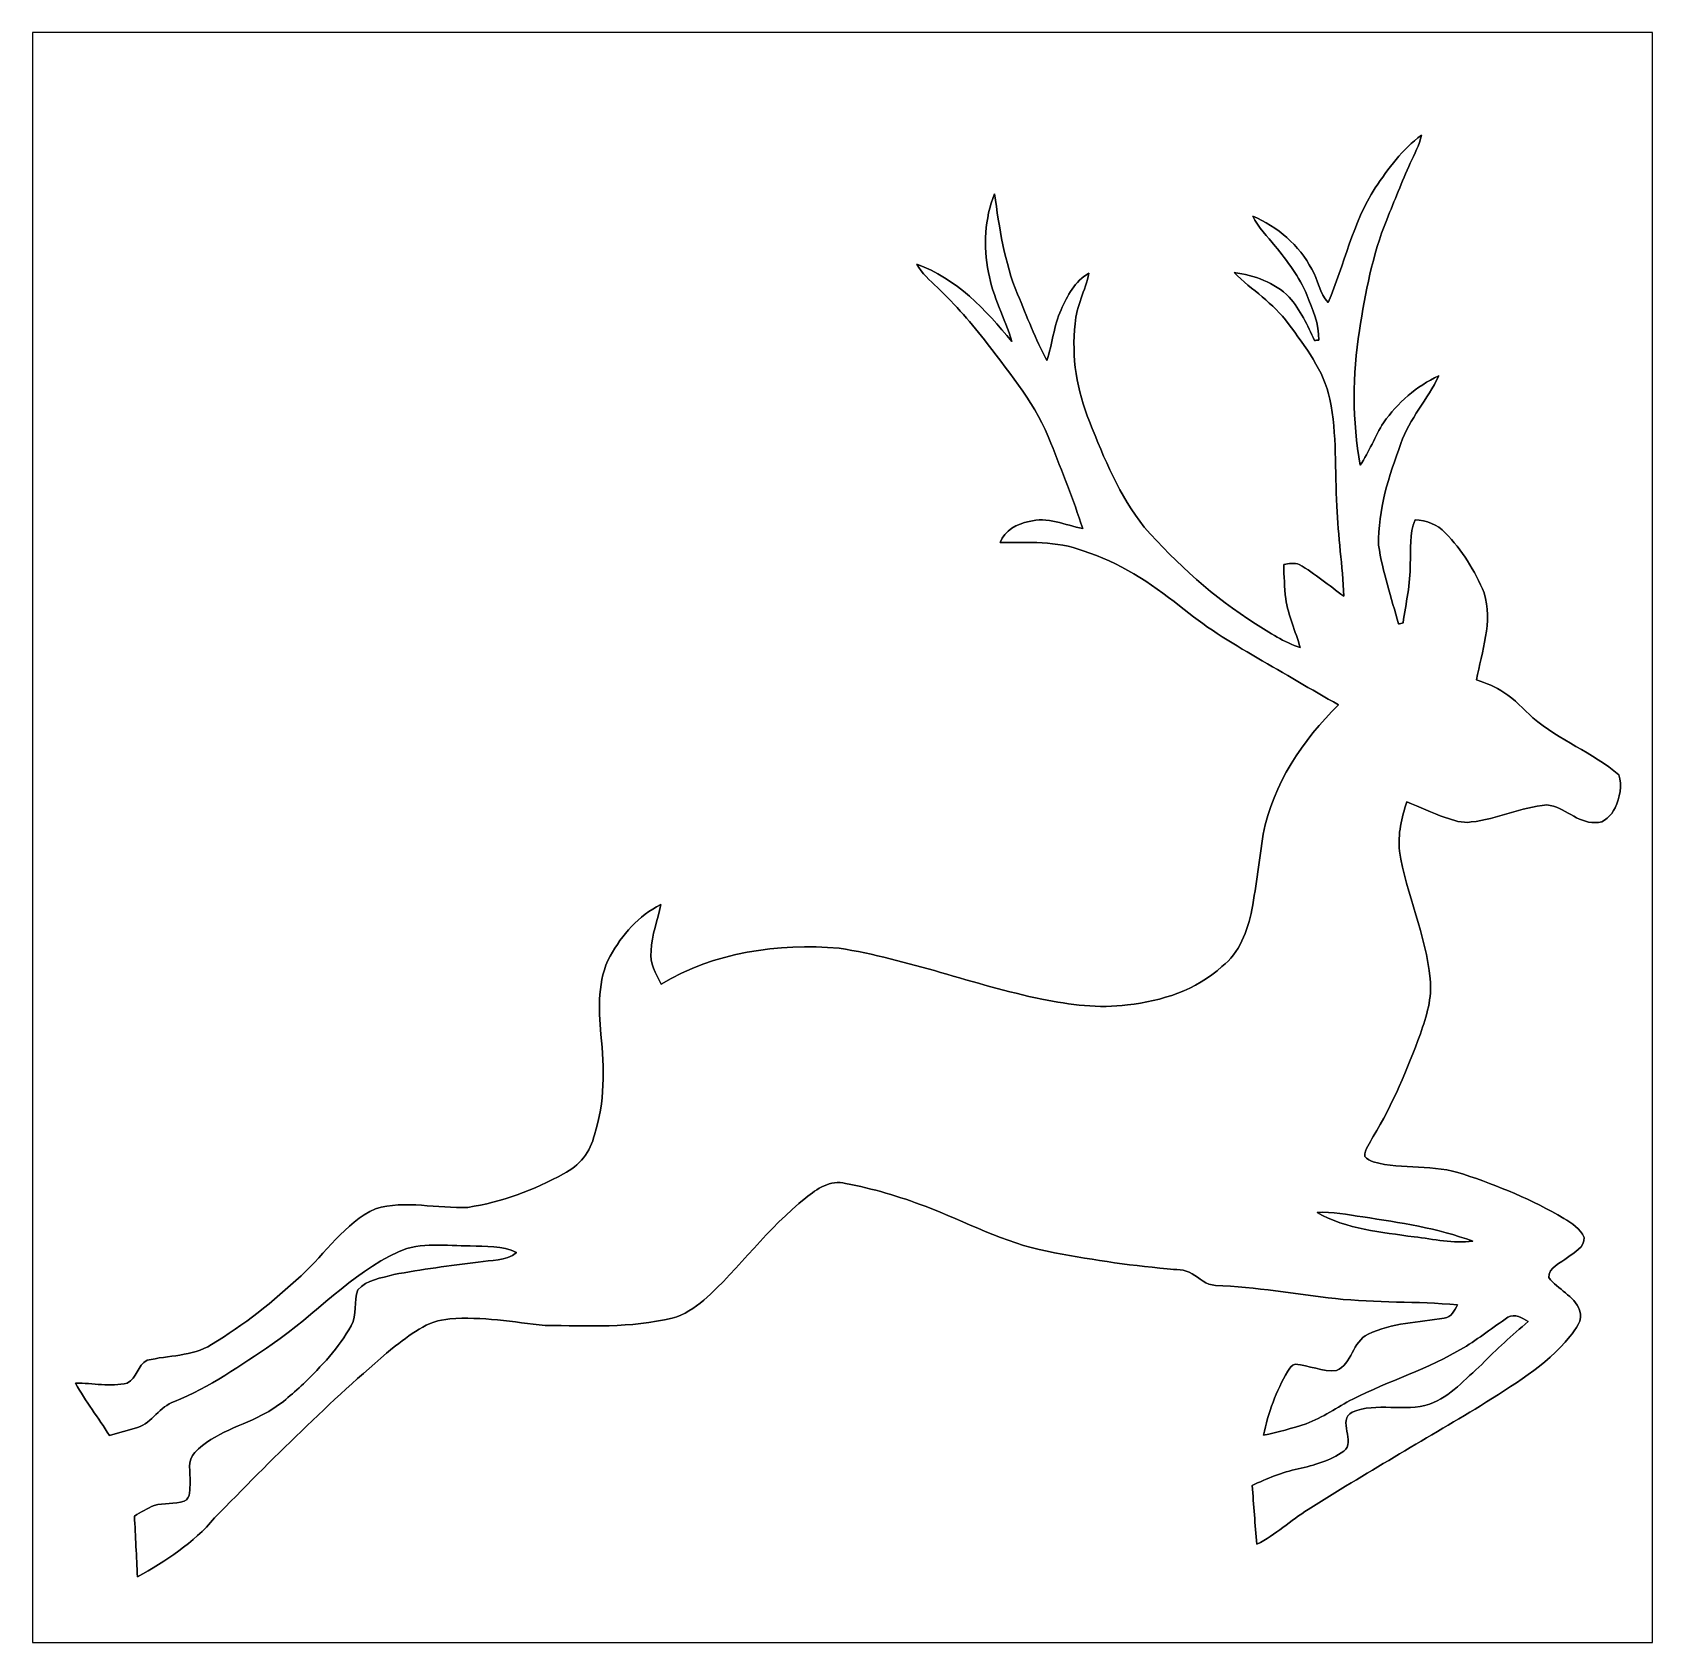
# Model space of a CAD drawing. Header units: centimetres. Extents: x -16.8 to 16.8, y -16.7 to 16.7.
import ezdxf

# ---------------------------------------------------------------- set-up
doc = ezdxf.new("R2010")
doc.units = ezdxf.units.CM
doc.header["$MEASUREMENT"] = 0
doc.layers.add('Layer 1', color=7, linetype='Continuous')

msp = doc.modelspace()

# ---------------------------------------------------------------- linework, layer by layer
at = {"layer": 'Layer 1', "color": 7}
for points, knots in [([(-16.77458, 16.66875), (-16.77458, 16.66875), (16.77458, 16.66875), (16.77458, 16.66875), (16.77458, 16.66875), (16.77458, 16.66875), (16.77458, -16.66875), (16.77458, -16.66875), (16.77458, -16.66875), (16.77458, -16.66875), (-16.77458, -16.66875), (-16.77458, -16.66875), (-16.77458, -16.66875), (-16.77458, -16.66875), (-16.77458, 16.66875), (-16.77458, 16.66875), (-16.77458, 16.66875), (-16.77458, 16.66875), (-16.77458, 16.66875), (-16.77458, 16.66875)], [0, 0, 0, 0, 0.16666667, 0.16666667, 0.16666667, 0.16666667, 0.33333333, 0.33333333, 0.33333333, 0.33333333, 0.5, 0.5, 0.5, 0.5, 0.66666667, 0.66666667, 0.66666667, 0.66666667, 1, 1, 1, 1]), ([(11.03242, 13.45001), (10.56393, 12.72364), (10.39072, 11.86215), (10.0584, 11.07475), (10.0584, 11.07475), (9.87637, 11.26419), (9.8552, 11.54642), (9.71621, 11.76373), (9.71621, 11.76373), (9.46221, 12.26679), (9.00501, 12.64214), (8.49524, 12.86581), (8.49524, 12.86581), (8.60143, 12.62486), (8.80075, 12.44706), (8.96126, 12.24351), (8.96126, 12.24351), (9.21103, 11.93059), (9.46291, 11.60956), (9.61319, 11.23456), (9.61319, 11.23456), (9.73067, 10.9347), (9.87319, 10.62955), (9.86226, 10.2997), (9.86226, 10.2997), (9.83968, 10.29723), (9.79523, 10.29194), (9.773, 10.28947), (9.773, 10.28947), (9.63683, 10.60909), (9.47702, 10.92482), (9.24842, 11.18835), (9.24842, 11.18835), (8.9468, 11.49068), (8.52593, 11.64096), (8.11001, 11.69599), (8.11001, 11.69599), (8.47584, 11.33616), (8.92492, 11.0617), (9.22972, 10.64048), (9.22972, 10.64048), (9.58427, 10.16141), (9.96703, 9.66893), (10.09297, 9.07203), (10.09297, 9.07203), (10.24396, 8.34531), (10.18787, 7.59672), (10.23867, 6.86012), (10.23867, 6.86012), (10.25701, 6.23782), (10.35897, 5.62187), (10.37766, 4.99957), (10.37766, 4.99957), (10.07004, 5.21406), (9.78888, 5.46806), (9.45903, 5.64938), (9.45903, 5.64938), (9.35672, 5.69842), (9.24242, 5.66843), (9.13694, 5.65079), (9.13694, 5.65079), (9.13941, 5.41479), (9.15352, 5.17948), (9.17787, 4.94453), (9.17787, 4.94453), (9.22655, 4.59352), (9.38459, 4.27249), (9.47596, 3.93312), (9.47596, 3.93312), (9.14118, 4.03931), (8.84767, 4.24074), (8.55169, 4.42419), (8.55169, 4.42419), (7.68491, 4.96535), (6.92785, 5.66561), (6.24805, 6.42479), (6.24805, 6.42479), (5.73511, 7.07425), (5.41584, 7.84754), (5.11457, 8.61131), (5.11457, 8.61131), (4.85034, 9.24807), (4.73922, 9.9501), (4.81753, 10.63625), (4.81753, 10.63625), (4.83905, 11.00279), (5.0292, 11.32734), (5.10258, 11.68224), (5.10258, 11.68224), (4.81506, 11.52102), (4.65526, 11.21551), (4.52579, 10.92517), (4.52579, 10.92517), (4.37233, 10.59039), (4.34799, 10.21962), (4.23192, 9.87354), (4.23192, 9.87354), (3.99591, 10.31522), (3.81917, 10.78583), (3.6262, 11.24726), (3.6262, 11.24726), (3.34892, 11.90978), (3.25155, 12.62451), (3.14607, 13.329), (3.14607, 13.329), (2.94499, 12.81254), (2.91289, 12.23998), (3.02436, 11.69846), (3.02436, 11.69846), (3.1055, 11.19611), (3.37114, 10.75302), (3.50626, 10.26689), (3.50626, 10.26689), (2.97462, 10.92729), (2.35197, 11.57429), (1.53846, 11.87027), (1.53846, 11.87027), (1.64183, 11.67765), (1.81434, 11.53795), (1.96497, 11.38414), (1.96497, 11.38414), (2.33998, 11.02783), (2.68393, 10.63943), (2.99579, 10.22703), (2.99579, 10.22703), (3.49179, 9.57756), (4.0259, 8.93586), (4.31694, 8.16151), (4.31694, 8.16151), (4.54589, 7.57767), (4.78155, 6.99452), (4.97381, 6.39727), (4.97381, 6.39727), (4.60798, 6.46571), (4.24004, 6.64774), (3.86221, 6.54332), (3.86221, 6.54332), (3.6128, 6.49534), (3.36127, 6.35811), (3.26425, 6.11117), (3.26425, 6.11117), (3.83963, 6.10235), (4.43512, 6.14927), (4.98299, 5.93478), (4.98299, 5.93478), (5.72311, 5.70159), (6.38034, 5.27861), (6.97936, 4.79319), (6.97936, 4.79319), (7.47924, 4.38326), (8.02922, 4.04142), (8.58802, 3.71863), (8.58802, 3.71863), (9.14964, 3.39549), (9.70668, 3.06458), (10.27148, 2.74673), (10.27148, 2.74673), (9.52923, 2.01224), (8.90976, 1.10984), (8.71396, 0.06809), (8.71396, 0.06809), (8.6293, -0.45156), (8.57356, -0.97614), (8.4776, -1.49437), (8.4776, -1.49437), (8.39188, -1.93357), (8.22007, -2.38725), (7.85777, -2.67229), (7.85777, -2.67229), (7.32226, -3.15595), (6.61106, -3.39125), (5.90338, -3.46322), (5.90338, -3.46322), (5.3086, -3.54471), (4.70958, -3.46534), (4.12609, -3.34645), (4.12609, -3.34645), (2.71216, -3.05329), (1.35643, -2.51883), (-0.07197, -2.29094), (-0.07197, -2.29094), (-1.3335, -2.18793), (-2.65748, -2.37419), (-3.75603, -3.03495), (-3.75603, -3.03495), (-3.86115, -2.82011), (-4.00579, -2.59997), (-3.9624, -2.34738), (-3.9624, -2.34738), (-3.95076, -2.01789), (-3.82376, -1.70991), (-3.7652, -1.38853), (-3.7652, -1.38853), (-4.22063, -1.61713), (-4.5653, -2.01507), (-4.81118, -2.45392), (-4.81118, -2.45392), (-5.07753, -2.94958), (-5.04684, -3.53589), (-5.00204, -4.07917), (-5.00204, -4.07917), (-4.93007, -4.77061), (-4.91631, -5.48711), (-5.1368, -6.15421), (-5.1368, -6.15421), (-5.21159, -6.50311), (-5.455, -6.80402), (-5.77462, -6.96066), (-5.77462, -6.96066), (-6.38845, -7.30038), (-7.06085, -7.54944), (-7.75511, -7.6581), (-7.75511, -7.6581), (-8.39223, -7.6902), (-9.04558, -7.50147), (-9.67246, -7.68491), (-9.67246, -7.68491), (-10.31205, -7.98583), (-10.70328, -8.60672), (-11.21093, -9.07344), (-11.21093, -9.07344), (-11.78348, -9.60508), (-12.39696, -10.09791), (-13.06865, -10.49867), (-13.06865, -10.49867), (-13.46835, -10.74773), (-13.95906, -10.71845), (-14.40109, -10.82463), (-14.40109, -10.82463), (-14.59724, -10.92059), (-14.61347, -11.20069), (-14.80926, -11.29489), (-14.80926, -11.29489), (-15.16098, -11.38484), (-15.52399, -11.28854), (-15.881, -11.30053), (-15.881, -11.30053), (-15.67251, -11.67483), (-15.40898, -12.01561), (-15.18073, -12.37827), (-15.18073, -12.37827), (-14.98494, -12.32888), (-14.79056, -12.27208), (-14.59724, -12.21317), (-14.59724, -12.21317), (-14.28926, -12.11792), (-14.14145, -11.77784), (-13.83418, -11.67871), (-13.83418, -11.67871), (-13.10393, -11.38308), (-12.45694, -10.92588), (-11.80677, -10.48949), (-11.80677, -10.48949), (-10.91953, -9.87672), (-10.18822, -9.0364), (-9.19621, -8.57956), (-9.19621, -8.57956), (-8.73196, -8.36224), (-8.20138, -8.46561), (-7.70749, -8.45079), (-7.70749, -8.45079), (-7.39034, -8.47937), (-7.0425, -8.44056), (-6.74934, -8.59014), (-6.74934, -8.59014), (-6.96877, -8.78205), (-7.27745, -8.74748), (-7.54627, -8.78946), (-7.54627, -8.78946), (-8.13012, -8.86354), (-8.71467, -8.94045), (-9.29323, -9.04981), (-9.29323, -9.04981), (-9.54476, -9.12424), (-9.85626, -9.1507), (-10.03441, -9.36766), (-10.03441, -9.36766), (-10.12296, -9.60473), (-10.04323, -9.88307), (-10.17623, -10.10744), (-10.17623, -10.10744), (-10.42458, -10.56746), (-10.79218, -10.94634), (-11.16295, -11.309), (-11.16295, -11.309), (-11.40319, -11.53019), (-11.64414, -11.75738), (-11.93483, -11.91154), (-11.93483, -11.91154), (-12.42378, -12.18671), (-13.00974, -12.31688), (-13.40873, -12.73175), (-13.40873, -12.73175), (-13.57595, -12.89685), (-13.50116, -13.14485), (-13.50857, -13.35193), (-13.50857, -13.35193), (-13.52056, -13.47364), (-13.48387, -13.67966), (-13.6338, -13.73964), (-13.6338, -13.73964), (-13.83277, -13.80843), (-14.05326, -13.76751), (-14.25363, -13.83206), (-14.25363, -13.83206), (-14.39933, -13.88569), (-14.52845, -13.97353), (-14.66321, -14.04867), (-14.66321, -14.04867), (-14.6371, -14.46847), (-14.62193, -14.88828), (-14.59865, -15.30844), (-14.59865, -15.30844), (-14.01339, -14.98282), (-13.43625, -14.60817), (-13.00409, -14.08889), (-13.00409, -14.08889), (-11.81806, -12.87533), (-10.6172, -11.67201), (-9.32004, -10.57592), (-9.32004, -10.57592), (-8.96761, -10.30852), (-8.59402, -9.98996), (-8.13082, -9.96879), (-8.13082, -9.96879), (-7.47007, -9.90812), (-6.81179, -10.04006), (-6.15633, -10.10073), (-6.15633, -10.10073), (-5.27932, -10.11061), (-4.38397, -10.16), (-3.5246, -9.94904), (-3.5246, -9.94904), (-3.27625, -9.89224), (-3.06881, -9.73349), (-2.87055, -9.5818), (-2.87055, -9.5818), (-2.1276, -8.91364), (-1.54764, -8.08108), (-0.75883, -7.4609), (-0.75883, -7.4609), (-0.52846, -7.27498), (-0.24977, -7.07849), (0.06456, -7.16456), (0.06456, -7.16456), (0.62689, -7.26581), (1.17757, -7.43268), (1.71168, -7.63623), (1.71168, -7.63623), (2.55164, -7.95196), (3.34963, -8.39505), (4.23827, -8.56791), (4.23827, -8.56791), (5.06095, -8.72737), (5.88998, -8.85825), (6.72536, -8.92775), (6.72536, -8.92775), (6.89398, -8.95879), (7.08801, -8.92739), (7.23759, -9.03146), (7.23759, -9.03146), (7.39599, -9.11895), (7.52687, -9.26853), (7.72195, -9.27312), (7.72195, -9.27312), (8.55733, -9.30522), (9.38177, -9.45092), (10.21115, -9.54617), (10.21115, -9.54617), (11.04935, -9.64001), (11.89496, -9.60014), (12.73387, -9.67493), (12.73387, -9.67493), (12.67601, -9.79241), (12.60687, -9.93528), (12.45976, -9.95151), (12.45976, -9.95151), (11.93165, -10.03476), (11.37426, -10.04852), (10.88355, -10.28594), (10.88355, -10.28594), (10.55687, -10.42987), (10.55511, -10.90612), (10.22632, -11.03771), (10.22632, -11.03771), (9.93775, -11.07087), (9.66117, -10.92024), (9.37542, -10.90683), (9.37542, -10.90683), (9.29887, -10.91882), (9.25759, -10.99256), (9.21808, -11.05112), (9.21808, -11.05112), (8.98243, -11.46246), (8.81062, -11.91119), (8.71749, -12.3765), (8.71749, -12.3765), (9.01665, -12.31547), (9.31157, -12.23433), (9.60085, -12.13732), (9.60085, -12.13732), (9.94586, -12.01455), (10.2422, -11.79266), (10.56569, -11.62614), (10.56569, -11.62614), (11.31852, -11.24761), (12.13591, -11.00561), (12.85804, -10.56428), (12.85804, -10.56428), (13.17872, -10.37484), (13.46976, -10.1406), (13.77879, -9.93387), (13.77879, -9.93387), (13.91638, -9.84779), (14.07936, -9.94586), (14.19789, -10.02171), (14.19789, -10.02171), (13.86593, -10.30464), (13.53749, -10.5918), (13.23657, -10.90824), (13.23657, -10.90824), (12.89932, -11.20881), (12.59134, -11.57146), (12.15602, -11.73268), (12.15602, -11.73268), (11.6392, -11.90413), (11.06064, -11.68682), (10.55511, -11.89461), (10.55511, -11.89461), (10.22914, -12.07206), (10.64542, -12.50597), (10.38013, -12.70776), (10.38013, -12.70776), (10.09791, -12.90179), (9.76524, -12.99916), (9.43363, -13.06936), (9.43363, -13.06936), (9.10202, -13.14485), (8.78487, -13.26938), (8.48007, -13.41826), (8.48007, -13.41826), (8.5217, -13.82254), (8.53581, -14.22894), (8.58167, -14.63322), (8.58167, -14.63322), (8.96444, -14.43637), (9.28123, -14.13969), (9.64389, -13.91109), (9.64389, -13.91109), (10.81899, -13.17202), (12.02161, -12.47881), (13.21294, -11.7669), (13.21294, -11.7669), (13.86487, -11.3411), (14.56514, -10.94811), (15.06185, -10.33357), (15.06185, -10.33357), (15.17721, -10.17729), (15.34301, -10.00019), (15.26364, -9.78535), (15.26364, -9.78535), (15.14581, -9.48866), (14.81279, -9.35214), (14.62546, -9.11296), (14.62546, -9.11296), (14.61311, -8.89635), (14.88228, -8.81415), (15.01105, -8.69632), (15.01105, -8.69632), (15.14651, -8.59508), (15.37829, -8.48395), (15.35712, -8.27828), (15.35712, -8.27828), (15.28233, -8.09519), (15.09571, -7.99077), (14.93873, -7.8867), (14.93873, -7.8867), (14.28574, -7.49723), (13.57595, -7.21325), (12.85769, -6.97018), (12.85769, -6.97018), (12.25656, -6.76134), (11.60145, -6.88269), (10.9915, -6.71724), (10.9915, -6.71724), (10.92447, -6.69466), (10.86238, -6.65727), (10.81476, -6.60541), (10.81476, -6.60541), (10.80841, -6.44913), (10.92835, -6.32601), (10.98938, -6.19231), (10.98938, -6.19231), (11.39402, -5.52274), (11.69952, -4.79919), (11.96516, -4.06471), (11.96516, -4.06471), (12.08969, -3.69923), (12.21669, -3.31752), (12.16907, -2.92629), (12.16907, -2.92629), (12.07982, -2.01789), (11.67836, -1.17863), (11.53407, -0.28081), (11.53407, -0.28081), (11.49738, 0.06703), (11.57393, 0.41416), (11.68717, 0.74119), (11.68717, 0.74119), (11.94999, 0.62971), (12.20787, 0.50412), (12.48022, 0.41593), (12.48022, 0.41593), (12.65237, 0.35631), (12.83229, 0.28928), (13.01891, 0.32103), (13.01891, 0.32103), (13.55584, 0.37536), (14.04832, 0.63253), (14.58771, 0.67416), (14.58771, 0.67416), (14.95178, 0.635), (15.21037, 0.30127), (15.58678, 0.30798), (15.58678, 0.30798), (15.78151, 0.28857), (15.91733, 0.4632), (16.00235, 0.61489), (16.00235, 0.61489), (16.09372, 0.82444), (16.1477, 1.07809), (16.07785, 1.29611), (16.07785, 1.29611), (15.53281, 1.7586), (14.84383, 2.01648), (14.29632, 2.47756), (14.29632, 2.47756), (14.09629, 2.65254), (13.92731, 2.86526), (13.69589, 3.00214), (13.69589, 3.00214), (13.52621, 3.12596), (13.32442, 3.18841), (13.13109, 3.26284), (13.13109, 3.26284), (13.23446, 3.85304), (13.47188, 4.4637), (13.28632, 5.06342), (13.28632, 5.06342), (13.09723, 5.52168), (12.82912, 5.95383), (12.48128, 6.30802), (12.48128, 6.30802), (12.31935, 6.4837), (12.08899, 6.56555), (11.8558, 6.57789), (11.8558, 6.57789), (11.73515, 6.28897), (11.77607, 5.96653), (11.75632, 5.66138), (11.75632, 5.66138), (11.76267, 5.2511), (11.66566, 4.85034), (11.60745, 4.44676), (11.60745, 4.44676), (11.58416, 4.44041), (11.53795, 4.42771), (11.51502, 4.42136), (11.51502, 4.42136), (11.36509, 4.96253), (11.18094, 5.49698), (11.10192, 6.05472), (11.10192, 6.05472), (11.08322, 6.78215), (11.31711, 7.48418), (11.56229, 8.1594), (11.56229, 8.1594), (11.74044, 8.66881), (12.12074, 9.07168), (12.34616, 9.55675), (12.34616, 9.55675), (11.88438, 9.34685), (11.49526, 9.00007), (11.20316, 8.58873), (11.20316, 8.58873), (11.02572, 8.30333), (10.90612, 7.98477), (10.71774, 7.70608), (10.71774, 7.70608), (10.55758, 8.62718), (10.55687, 9.57651), (10.70222, 10.49972), (10.70222, 10.49972), (10.82957, 11.27619), (10.97174, 12.0583), (11.26878, 12.79066), (11.26878, 12.79066), (11.43212, 13.18084), (11.57958, 13.57736), (11.75773, 13.96118), (11.75773, 13.96118), (11.8431, 14.15027), (11.94506, 14.33512), (11.98739, 14.54009), (11.98739, 14.54009), (11.59439, 14.25152), (11.30265, 13.85041), (11.03242, 13.45001)], [0, 0, 0, 0, 0.00653595, 0.00653595, 0.00653595, 0.00653595, 0.0130719, 0.0130719, 0.0130719, 0.0130719, 0.01960784, 0.01960784, 0.01960784, 0.01960784, 0.02614379, 0.02614379, 0.02614379, 0.02614379, 0.03267974, 0.03267974, 0.03267974, 0.03267974, 0.03921569, 0.03921569, 0.03921569, 0.03921569, 0.04575163, 0.04575163, 0.04575163, 0.04575163, 0.05228758, 0.05228758, 0.05228758, 0.05228758, 0.05882353, 0.05882353, 0.05882353, 0.05882353, 0.06535948, 0.06535948, 0.06535948, 0.06535948, 0.07189542, 0.07189542, 0.07189542, 0.07189542, 0.07843137, 0.07843137, 0.07843137, 0.07843137, 0.08496732, 0.08496732, 0.08496732, 0.08496732, 0.09150327, 0.09150327, 0.09150327, 0.09150327, 0.09803922, 0.09803922, 0.09803922, 0.09803922, 0.10457516, 0.10457516, 0.10457516, 0.10457516, 0.11111111, 0.11111111, 0.11111111, 0.11111111, 0.11764706, 0.11764706, 0.11764706, 0.11764706, 0.12418301, 0.12418301, 0.12418301, 0.12418301, 0.13071895, 0.13071895, 0.13071895, 0.13071895, 0.1372549, 0.1372549, 0.1372549, 0.1372549, 0.14379085, 0.14379085, 0.14379085, 0.14379085, 0.1503268, 0.1503268, 0.1503268, 0.1503268, 0.15686275, 0.15686275, 0.15686275, 0.15686275, 0.16339869, 0.16339869, 0.16339869, 0.16339869, 0.16993464, 0.16993464, 0.16993464, 0.16993464, 0.17647059, 0.17647059, 0.17647059, 0.17647059, 0.18300654, 0.18300654, 0.18300654, 0.18300654, 0.18954248, 0.18954248, 0.18954248, 0.18954248, 0.19607843, 0.19607843, 0.19607843, 0.19607843, 0.20261438, 0.20261438, 0.20261438, 0.20261438, 0.20915033, 0.20915033, 0.20915033, 0.20915033, 0.21568627, 0.21568627, 0.21568627, 0.21568627, 0.22222222, 0.22222222, 0.22222222, 0.22222222, 0.22875817, 0.22875817, 0.22875817, 0.22875817, 0.23529412, 0.23529412, 0.23529412, 0.23529412, 0.24183007, 0.24183007, 0.24183007, 0.24183007, 0.24836601, 0.24836601, 0.24836601, 0.24836601, 0.25490196, 0.25490196, 0.25490196, 0.25490196, 0.26143791, 0.26143791, 0.26143791, 0.26143791, 0.26797386, 0.26797386, 0.26797386, 0.26797386, 0.2745098, 0.2745098, 0.2745098, 0.2745098, 0.28104575, 0.28104575, 0.28104575, 0.28104575, 0.2875817, 0.2875817, 0.2875817, 0.2875817, 0.29411765, 0.29411765, 0.29411765, 0.29411765, 0.30065359, 0.30065359, 0.30065359, 0.30065359, 0.30718954, 0.30718954, 0.30718954, 0.30718954, 0.31372549, 0.31372549, 0.31372549, 0.31372549, 0.32026144, 0.32026144, 0.32026144, 0.32026144, 0.32679739, 0.32679739, 0.32679739, 0.32679739, 0.33333333, 0.33333333, 0.33333333, 0.33333333, 0.33986928, 0.33986928, 0.33986928, 0.33986928, 0.34640523, 0.34640523, 0.34640523, 0.34640523, 0.35294118, 0.35294118, 0.35294118, 0.35294118, 0.35947712, 0.35947712, 0.35947712, 0.35947712, 0.36601307, 0.36601307, 0.36601307, 0.36601307, 0.37254902, 0.37254902, 0.37254902, 0.37254902, 0.37908497, 0.37908497, 0.37908497, 0.37908497, 0.38562092, 0.38562092, 0.38562092, 0.38562092, 0.39215686, 0.39215686, 0.39215686, 0.39215686, 0.39869281, 0.39869281, 0.39869281, 0.39869281, 0.40522876, 0.40522876, 0.40522876, 0.40522876, 0.41176471, 0.41176471, 0.41176471, 0.41176471, 0.41830065, 0.41830065, 0.41830065, 0.41830065, 0.4248366, 0.4248366, 0.4248366, 0.4248366, 0.43137255, 0.43137255, 0.43137255, 0.43137255, 0.4379085, 0.4379085, 0.4379085, 0.4379085, 0.44444444, 0.44444444, 0.44444444, 0.44444444, 0.45098039, 0.45098039, 0.45098039, 0.45098039, 0.45751634, 0.45751634, 0.45751634, 0.45751634, 0.46405229, 0.46405229, 0.46405229, 0.46405229, 0.47058824, 0.47058824, 0.47058824, 0.47058824, 0.47712418, 0.47712418, 0.47712418, 0.47712418, 0.48366013, 0.48366013, 0.48366013, 0.48366013, 0.49019608, 0.49019608, 0.49019608, 0.49019608, 0.49673203, 0.49673203, 0.49673203, 0.49673203, 0.50326797, 0.50326797, 0.50326797, 0.50326797, 0.50980392, 0.50980392, 0.50980392, 0.50980392, 0.51633987, 0.51633987, 0.51633987, 0.51633987, 0.52287582, 0.52287582, 0.52287582, 0.52287582, 0.52941176, 0.52941176, 0.52941176, 0.52941176, 0.53594771, 0.53594771, 0.53594771, 0.53594771, 0.54248366, 0.54248366, 0.54248366, 0.54248366, 0.54901961, 0.54901961, 0.54901961, 0.54901961, 0.55555556, 0.55555556, 0.55555556, 0.55555556, 0.5620915, 0.5620915, 0.5620915, 0.5620915, 0.56862745, 0.56862745, 0.56862745, 0.56862745, 0.5751634, 0.5751634, 0.5751634, 0.5751634, 0.58169935, 0.58169935, 0.58169935, 0.58169935, 0.58823529, 0.58823529, 0.58823529, 0.58823529, 0.59477124, 0.59477124, 0.59477124, 0.59477124, 0.60130719, 0.60130719, 0.60130719, 0.60130719, 0.60784314, 0.60784314, 0.60784314, 0.60784314, 0.61437908, 0.61437908, 0.61437908, 0.61437908, 0.62091503, 0.62091503, 0.62091503, 0.62091503, 0.62745098, 0.62745098, 0.62745098, 0.62745098, 0.63398693, 0.63398693, 0.63398693, 0.63398693, 0.64052288, 0.64052288, 0.64052288, 0.64052288, 0.64705882, 0.64705882, 0.64705882, 0.64705882, 0.65359477, 0.65359477, 0.65359477, 0.65359477, 0.66013072, 0.66013072, 0.66013072, 0.66013072, 0.66666667, 0.66666667, 0.66666667, 0.66666667, 0.67320261, 0.67320261, 0.67320261, 0.67320261, 0.67973856, 0.67973856, 0.67973856, 0.67973856, 0.68627451, 0.68627451, 0.68627451, 0.68627451, 0.69281046, 0.69281046, 0.69281046, 0.69281046, 0.69934641, 0.69934641, 0.69934641, 0.69934641, 0.70588235, 0.70588235, 0.70588235, 0.70588235, 0.7124183, 0.7124183, 0.7124183, 0.7124183, 0.71895425, 0.71895425, 0.71895425, 0.71895425, 0.7254902, 0.7254902, 0.7254902, 0.7254902, 0.73202614, 0.73202614, 0.73202614, 0.73202614, 0.73856209, 0.73856209, 0.73856209, 0.73856209, 0.74509804, 0.74509804, 0.74509804, 0.74509804, 0.75163399, 0.75163399, 0.75163399, 0.75163399, 0.75816993, 0.75816993, 0.75816993, 0.75816993, 0.76470588, 0.76470588, 0.76470588, 0.76470588, 0.77124183, 0.77124183, 0.77124183, 0.77124183, 0.77777778, 0.77777778, 0.77777778, 0.77777778, 0.78431373, 0.78431373, 0.78431373, 0.78431373, 0.79084967, 0.79084967, 0.79084967, 0.79084967, 0.79738562, 0.79738562, 0.79738562, 0.79738562, 0.80392157, 0.80392157, 0.80392157, 0.80392157, 0.81045752, 0.81045752, 0.81045752, 0.81045752, 0.81699346, 0.81699346, 0.81699346, 0.81699346, 0.82352941, 0.82352941, 0.82352941, 0.82352941, 0.83006536, 0.83006536, 0.83006536, 0.83006536, 0.83660131, 0.83660131, 0.83660131, 0.83660131, 0.84313725, 0.84313725, 0.84313725, 0.84313725, 0.8496732, 0.8496732, 0.8496732, 0.8496732, 0.85620915, 0.85620915, 0.85620915, 0.85620915, 0.8627451, 0.8627451, 0.8627451, 0.8627451, 0.86928105, 0.86928105, 0.86928105, 0.86928105, 0.87581699, 0.87581699, 0.87581699, 0.87581699, 0.88235294, 0.88235294, 0.88235294, 0.88235294, 0.88888889, 0.88888889, 0.88888889, 0.88888889, 0.89542484, 0.89542484, 0.89542484, 0.89542484, 0.90196078, 0.90196078, 0.90196078, 0.90196078, 0.90849673, 0.90849673, 0.90849673, 0.90849673, 0.91503268, 0.91503268, 0.91503268, 0.91503268, 0.92156863, 0.92156863, 0.92156863, 0.92156863, 0.92810458, 0.92810458, 0.92810458, 0.92810458, 0.93464052, 0.93464052, 0.93464052, 0.93464052, 0.94117647, 0.94117647, 0.94117647, 0.94117647, 0.94771242, 0.94771242, 0.94771242, 0.94771242, 0.95424837, 0.95424837, 0.95424837, 0.95424837, 0.96078431, 0.96078431, 0.96078431, 0.96078431, 0.96732026, 0.96732026, 0.96732026, 0.96732026, 0.97385621, 0.97385621, 0.97385621, 0.97385621, 0.98039216, 0.98039216, 0.98039216, 0.98039216, 0.9869281, 0.9869281, 0.9869281, 0.9869281, 1, 1, 1, 1]), ([(9.82557, -7.76605), (10.14483, -7.73465), (10.4581, -7.81438), (10.77277, -7.85495), (10.77277, -7.85495), (11.54183, -7.97313), (12.32323, -8.08814), (13.0556, -8.35978), (13.0556, -8.35978), (12.64497, -8.40811), (12.24209, -8.31462), (11.83711, -8.26876), (11.83711, -8.26876), (11.15589, -8.17139), (10.43552, -8.11071), (9.82557, -7.76605)], [0, 0, 0, 0, 0.2, 0.2, 0.2, 0.2, 0.4, 0.4, 0.4, 0.4, 0.6, 0.6, 0.6, 0.6, 1, 1, 1, 1])]:
    msp.add_open_spline(points, degree=3, knots=knots, dxfattribs=at)
at = {"layer": 'Layer 1', "color": 250}
for points, knots in [([(11.03242, 13.45001), (11.30265, 13.85041), (11.59439, 14.25152), (11.98739, 14.54009), (11.98739, 14.54009), (11.94506, 14.33512), (11.8431, 14.15027), (11.75773, 13.96118), (11.75773, 13.96118), (11.57958, 13.57736), (11.43212, 13.18084), (11.26878, 12.79066), (11.26878, 12.79066), (10.97174, 12.0583), (10.82957, 11.27619), (10.70222, 10.49972), (10.70222, 10.49972), (10.55687, 9.57651), (10.55758, 8.62718), (10.71774, 7.70608), (10.71774, 7.70608), (10.90612, 7.98477), (11.02572, 8.30333), (11.20316, 8.58873), (11.20316, 8.58873), (11.49526, 9.00007), (11.88438, 9.34685), (12.34616, 9.55675), (12.34616, 9.55675), (12.12074, 9.07168), (11.74044, 8.66881), (11.56229, 8.1594), (11.56229, 8.1594), (11.31711, 7.48418), (11.08322, 6.78215), (11.10192, 6.05472), (11.10192, 6.05472), (11.18094, 5.49698), (11.36509, 4.96253), (11.51502, 4.42136), (11.51502, 4.42136), (11.53795, 4.42771), (11.58416, 4.44041), (11.60745, 4.44676), (11.60745, 4.44676), (11.66566, 4.85034), (11.76267, 5.2511), (11.75632, 5.66138), (11.75632, 5.66138), (11.77607, 5.96653), (11.73515, 6.28897), (11.8558, 6.57789), (11.8558, 6.57789), (12.08899, 6.56555), (12.31935, 6.4837), (12.48128, 6.30802), (12.48128, 6.30802), (12.82912, 5.95383), (13.09723, 5.52168), (13.28632, 5.06342), (13.28632, 5.06342), (13.47188, 4.4637), (13.23446, 3.85304), (13.13109, 3.26284), (13.13109, 3.26284), (13.32442, 3.18841), (13.52621, 3.12596), (13.69589, 3.00214), (13.69589, 3.00214), (13.92731, 2.86526), (14.09629, 2.65254), (14.29632, 2.47756), (14.29632, 2.47756), (14.84383, 2.01648), (15.53281, 1.7586), (16.07785, 1.29611), (16.07785, 1.29611), (16.1477, 1.07809), (16.09372, 0.82444), (16.00235, 0.61489), (16.00235, 0.61489), (15.91733, 0.4632), (15.78151, 0.28857), (15.58678, 0.30798), (15.58678, 0.30798), (15.21037, 0.30127), (14.95178, 0.635), (14.58771, 0.67416), (14.58771, 0.67416), (14.04832, 0.63253), (13.55584, 0.37536), (13.01891, 0.32103), (13.01891, 0.32103), (12.83229, 0.28928), (12.65237, 0.35631), (12.48022, 0.41593), (12.48022, 0.41593), (12.20787, 0.50412), (11.94999, 0.62971), (11.68717, 0.74119), (11.68717, 0.74119), (11.57393, 0.41416), (11.49738, 0.06703), (11.53407, -0.28081), (11.53407, -0.28081), (11.67836, -1.17863), (12.07982, -2.01789), (12.16907, -2.92629), (12.16907, -2.92629), (12.21669, -3.31752), (12.08969, -3.69923), (11.96516, -4.06471), (11.96516, -4.06471), (11.69952, -4.79919), (11.39402, -5.52274), (10.98938, -6.19231), (10.98938, -6.19231), (10.92835, -6.32601), (10.80841, -6.44913), (10.81476, -6.60541), (10.81476, -6.60541), (10.86238, -6.65727), (10.92447, -6.69466), (10.9915, -6.71724), (10.9915, -6.71724), (11.60145, -6.88269), (12.25656, -6.76134), (12.85769, -6.97018), (12.85769, -6.97018), (13.57595, -7.21325), (14.28574, -7.49723), (14.93873, -7.8867), (14.93873, -7.8867), (15.09571, -7.99077), (15.28233, -8.09519), (15.35712, -8.27828), (15.35712, -8.27828), (15.37829, -8.48395), (15.14651, -8.59508), (15.01105, -8.69632), (15.01105, -8.69632), (14.88228, -8.81415), (14.61311, -8.89635), (14.62546, -9.11296), (14.62546, -9.11296), (14.81279, -9.35214), (15.14581, -9.48866), (15.26364, -9.78535), (15.26364, -9.78535), (15.34301, -10.00019), (15.17721, -10.17729), (15.06185, -10.33357), (15.06185, -10.33357), (14.56514, -10.94811), (13.86487, -11.3411), (13.21294, -11.7669), (13.21294, -11.7669), (12.02161, -12.47881), (10.81899, -13.17202), (9.64389, -13.91109), (9.64389, -13.91109), (9.28123, -14.13969), (8.96444, -14.43637), (8.58167, -14.63322), (8.58167, -14.63322), (8.53581, -14.22894), (8.5217, -13.82254), (8.48007, -13.41826), (8.48007, -13.41826), (8.78487, -13.26938), (9.10202, -13.14485), (9.43363, -13.06936), (9.43363, -13.06936), (9.76524, -12.99916), (10.09791, -12.90179), (10.38013, -12.70776), (10.38013, -12.70776), (10.64542, -12.50597), (10.22914, -12.07206), (10.55511, -11.89461), (10.55511, -11.89461), (11.06064, -11.68682), (11.6392, -11.90413), (12.15602, -11.73268), (12.15602, -11.73268), (12.59134, -11.57146), (12.89932, -11.20881), (13.23657, -10.90824), (13.23657, -10.90824), (13.53749, -10.5918), (13.86593, -10.30464), (14.19789, -10.02171), (14.19789, -10.02171), (14.07936, -9.94586), (13.91638, -9.84779), (13.77879, -9.93387), (13.77879, -9.93387), (13.46976, -10.1406), (13.17872, -10.37484), (12.85804, -10.56428), (12.85804, -10.56428), (12.13591, -11.00561), (11.31852, -11.24761), (10.56569, -11.62614), (10.56569, -11.62614), (10.2422, -11.79266), (9.94586, -12.01455), (9.60085, -12.13732), (9.60085, -12.13732), (9.31157, -12.23433), (9.01665, -12.31547), (8.71749, -12.3765), (8.71749, -12.3765), (8.81062, -11.91119), (8.98243, -11.46246), (9.21808, -11.05112), (9.21808, -11.05112), (9.25759, -10.99256), (9.29887, -10.91882), (9.37542, -10.90683), (9.37542, -10.90683), (9.66117, -10.92024), (9.93775, -11.07087), (10.22632, -11.03771), (10.22632, -11.03771), (10.55511, -10.90612), (10.55687, -10.42987), (10.88355, -10.28594), (10.88355, -10.28594), (11.37426, -10.04852), (11.93165, -10.03476), (12.45976, -9.95151), (12.45976, -9.95151), (12.60687, -9.93528), (12.67601, -9.79241), (12.73387, -9.67493), (12.73387, -9.67493), (11.89496, -9.60014), (11.04935, -9.64001), (10.21115, -9.54617), (10.21115, -9.54617), (9.38177, -9.45092), (8.55733, -9.30522), (7.72195, -9.27312), (7.72195, -9.27312), (7.52687, -9.26853), (7.39599, -9.11895), (7.23759, -9.03146), (7.23759, -9.03146), (7.08801, -8.92739), (6.89398, -8.95879), (6.72536, -8.92775), (6.72536, -8.92775), (5.88998, -8.85825), (5.06095, -8.72737), (4.23827, -8.56791), (4.23827, -8.56791), (3.34963, -8.39505), (2.55164, -7.95196), (1.71168, -7.63623), (1.71168, -7.63623), (1.17757, -7.43268), (0.62689, -7.26581), (0.06456, -7.16456), (0.06456, -7.16456), (-0.24977, -7.07849), (-0.52846, -7.27498), (-0.75883, -7.4609), (-0.75883, -7.4609), (-1.54764, -8.08108), (-2.1276, -8.91364), (-2.87055, -9.5818), (-2.87055, -9.5818), (-3.06881, -9.73349), (-3.27625, -9.89224), (-3.5246, -9.94904), (-3.5246, -9.94904), (-4.38397, -10.16), (-5.27932, -10.11061), (-6.15633, -10.10073), (-6.15633, -10.10073), (-6.81179, -10.04006), (-7.47007, -9.90812), (-8.13082, -9.96879), (-8.13082, -9.96879), (-8.59402, -9.98996), (-8.96761, -10.30852), (-9.32004, -10.57592), (-9.32004, -10.57592), (-10.6172, -11.67201), (-11.81806, -12.87533), (-13.00409, -14.08889), (-13.00409, -14.08889), (-13.43625, -14.60817), (-14.01339, -14.98282), (-14.59865, -15.30844), (-14.59865, -15.30844), (-14.62193, -14.88828), (-14.6371, -14.46847), (-14.66321, -14.04867), (-14.66321, -14.04867), (-14.52845, -13.97353), (-14.39933, -13.88569), (-14.25363, -13.83206), (-14.25363, -13.83206), (-14.05326, -13.76751), (-13.83277, -13.80843), (-13.6338, -13.73964), (-13.6338, -13.73964), (-13.48387, -13.67966), (-13.52056, -13.47364), (-13.50857, -13.35193), (-13.50857, -13.35193), (-13.50116, -13.14485), (-13.57595, -12.89685), (-13.40873, -12.73175), (-13.40873, -12.73175), (-13.00974, -12.31688), (-12.42378, -12.18671), (-11.93483, -11.91154), (-11.93483, -11.91154), (-11.64414, -11.75738), (-11.40319, -11.53019), (-11.16295, -11.309), (-11.16295, -11.309), (-10.79218, -10.94634), (-10.42458, -10.56746), (-10.17623, -10.10744), (-10.17623, -10.10744), (-10.04323, -9.88307), (-10.12296, -9.60473), (-10.03441, -9.36766), (-10.03441, -9.36766), (-9.85626, -9.1507), (-9.54476, -9.12424), (-9.29323, -9.04981), (-9.29323, -9.04981), (-8.71467, -8.94045), (-8.13012, -8.86354), (-7.54627, -8.78946), (-7.54627, -8.78946), (-7.27745, -8.74748), (-6.96877, -8.78205), (-6.74934, -8.59014), (-6.74934, -8.59014), (-7.0425, -8.44056), (-7.39034, -8.47937), (-7.70749, -8.45079), (-7.70749, -8.45079), (-8.20138, -8.46561), (-8.73196, -8.36224), (-9.19621, -8.57956), (-9.19621, -8.57956), (-10.18822, -9.0364), (-10.91953, -9.87672), (-11.80677, -10.48949), (-11.80677, -10.48949), (-12.45694, -10.92588), (-13.10393, -11.38308), (-13.83418, -11.67871), (-13.83418, -11.67871), (-14.14145, -11.77784), (-14.28926, -12.11792), (-14.59724, -12.21317), (-14.59724, -12.21317), (-14.79056, -12.27208), (-14.98494, -12.32888), (-15.18073, -12.37827), (-15.18073, -12.37827), (-15.40898, -12.01561), (-15.67251, -11.67483), (-15.881, -11.30053), (-15.881, -11.30053), (-15.52399, -11.28854), (-15.16098, -11.38484), (-14.80926, -11.29489), (-14.80926, -11.29489), (-14.61347, -11.20069), (-14.59724, -10.92059), (-14.40109, -10.82463), (-14.40109, -10.82463), (-13.95906, -10.71845), (-13.46835, -10.74773), (-13.06865, -10.49867), (-13.06865, -10.49867), (-12.39696, -10.09791), (-11.78348, -9.60508), (-11.21093, -9.07344), (-11.21093, -9.07344), (-10.70328, -8.60672), (-10.31205, -7.98583), (-9.67246, -7.68491), (-9.67246, -7.68491), (-9.04558, -7.50147), (-8.39223, -7.6902), (-7.75511, -7.6581), (-7.75511, -7.6581), (-7.06085, -7.54944), (-6.38845, -7.30038), (-5.77462, -6.96066), (-5.77462, -6.96066), (-5.455, -6.80402), (-5.21159, -6.50311), (-5.1368, -6.15421), (-5.1368, -6.15421), (-4.91631, -5.48711), (-4.93007, -4.77061), (-5.00204, -4.07917), (-5.00204, -4.07917), (-5.04684, -3.53589), (-5.07753, -2.94958), (-4.81118, -2.45392), (-4.81118, -2.45392), (-4.5653, -2.01507), (-4.22063, -1.61713), (-3.7652, -1.38853), (-3.7652, -1.38853), (-3.82376, -1.70991), (-3.95076, -2.01789), (-3.9624, -2.34738), (-3.9624, -2.34738), (-4.00579, -2.59997), (-3.86115, -2.82011), (-3.75603, -3.03495), (-3.75603, -3.03495), (-2.65748, -2.37419), (-1.3335, -2.18793), (-0.07197, -2.29094), (-0.07197, -2.29094), (1.35643, -2.51883), (2.71216, -3.05329), (4.12609, -3.34645), (4.12609, -3.34645), (4.70958, -3.46534), (5.3086, -3.54471), (5.90338, -3.46322), (5.90338, -3.46322), (6.61106, -3.39125), (7.32226, -3.15595), (7.85777, -2.67229), (7.85777, -2.67229), (8.22007, -2.38725), (8.39188, -1.93357), (8.4776, -1.49437), (8.4776, -1.49437), (8.57356, -0.97614), (8.6293, -0.45156), (8.71396, 0.06809), (8.71396, 0.06809), (8.90976, 1.10984), (9.52923, 2.01224), (10.27148, 2.74673), (10.27148, 2.74673), (9.70668, 3.06458), (9.14964, 3.39549), (8.58802, 3.71863), (8.58802, 3.71863), (8.02922, 4.04142), (7.47924, 4.38326), (6.97936, 4.79319), (6.97936, 4.79319), (6.38034, 5.27861), (5.72311, 5.70159), (4.98299, 5.93478), (4.98299, 5.93478), (4.43512, 6.14927), (3.83963, 6.10235), (3.26425, 6.11117), (3.26425, 6.11117), (3.36127, 6.35811), (3.6128, 6.49534), (3.86221, 6.54332), (3.86221, 6.54332), (4.24004, 6.64774), (4.60798, 6.46571), (4.97381, 6.39727), (4.97381, 6.39727), (4.78155, 6.99452), (4.54589, 7.57767), (4.31694, 8.16151), (4.31694, 8.16151), (4.0259, 8.93586), (3.49179, 9.57756), (2.99579, 10.22703), (2.99579, 10.22703), (2.68393, 10.63943), (2.33998, 11.02783), (1.96497, 11.38414), (1.96497, 11.38414), (1.81434, 11.53795), (1.64183, 11.67765), (1.53846, 11.87027), (1.53846, 11.87027), (2.35197, 11.57429), (2.97462, 10.92729), (3.50626, 10.26689), (3.50626, 10.26689), (3.37114, 10.75302), (3.1055, 11.19611), (3.02436, 11.69846), (3.02436, 11.69846), (2.91289, 12.23998), (2.94499, 12.81254), (3.14607, 13.329), (3.14607, 13.329), (3.25155, 12.62451), (3.34892, 11.90978), (3.6262, 11.24726), (3.6262, 11.24726), (3.81917, 10.78583), (3.99591, 10.31522), (4.23192, 9.87354), (4.23192, 9.87354), (4.34799, 10.21962), (4.37233, 10.59039), (4.52579, 10.92517), (4.52579, 10.92517), (4.65526, 11.21551), (4.81506, 11.52102), (5.10258, 11.68224), (5.10258, 11.68224), (5.0292, 11.32734), (4.83905, 11.00279), (4.81753, 10.63625), (4.81753, 10.63625), (4.73922, 9.9501), (4.85034, 9.24807), (5.11457, 8.61131), (5.11457, 8.61131), (5.41584, 7.84754), (5.73511, 7.07425), (6.24805, 6.42479), (6.24805, 6.42479), (6.92785, 5.66561), (7.68491, 4.96535), (8.55169, 4.42419), (8.55169, 4.42419), (8.84767, 4.24074), (9.14118, 4.03931), (9.47596, 3.93312), (9.47596, 3.93312), (9.38459, 4.27249), (9.22655, 4.59352), (9.17787, 4.94453), (9.17787, 4.94453), (9.15352, 5.17948), (9.13941, 5.41479), (9.13694, 5.65079), (9.13694, 5.65079), (9.24242, 5.66843), (9.35672, 5.69842), (9.45903, 5.64938), (9.45903, 5.64938), (9.78888, 5.46806), (10.07004, 5.21406), (10.37766, 4.99957), (10.37766, 4.99957), (10.35897, 5.62187), (10.25701, 6.23782), (10.23867, 6.86012), (10.23867, 6.86012), (10.18787, 7.59672), (10.24396, 8.34531), (10.09297, 9.07203), (10.09297, 9.07203), (9.96703, 9.66893), (9.58427, 10.16141), (9.22972, 10.64048), (9.22972, 10.64048), (8.92492, 11.0617), (8.47584, 11.33616), (8.11001, 11.69599), (8.11001, 11.69599), (8.52593, 11.64096), (8.9468, 11.49068), (9.24842, 11.18835), (9.24842, 11.18835), (9.47702, 10.92482), (9.63683, 10.60909), (9.773, 10.28947), (9.773, 10.28947), (9.79523, 10.29194), (9.83968, 10.29723), (9.86226, 10.2997), (9.86226, 10.2997), (9.87319, 10.62955), (9.73067, 10.9347), (9.61319, 11.23456), (9.61319, 11.23456), (9.46291, 11.60956), (9.21103, 11.93059), (8.96126, 12.24351), (8.96126, 12.24351), (8.80075, 12.44706), (8.60143, 12.62486), (8.49524, 12.86581), (8.49524, 12.86581), (9.00501, 12.64214), (9.46221, 12.26679), (9.71621, 11.76373), (9.71621, 11.76373), (9.8552, 11.54642), (9.87637, 11.26419), (10.0584, 11.07475), (10.0584, 11.07475), (10.39072, 11.86215), (10.56393, 12.72364), (11.03242, 13.45001), (11.03242, 13.45001), (11.03242, 13.45001), (11.03242, 13.45001), (11.03242, 13.45001)], [0, 0, 0, 0, 0.00649351, 0.00649351, 0.00649351, 0.00649351, 0.01298701, 0.01298701, 0.01298701, 0.01298701, 0.01948052, 0.01948052, 0.01948052, 0.01948052, 0.02597403, 0.02597403, 0.02597403, 0.02597403, 0.03246753, 0.03246753, 0.03246753, 0.03246753, 0.03896104, 0.03896104, 0.03896104, 0.03896104, 0.04545455, 0.04545455, 0.04545455, 0.04545455, 0.05194805, 0.05194805, 0.05194805, 0.05194805, 0.05844156, 0.05844156, 0.05844156, 0.05844156, 0.06493506, 0.06493506, 0.06493506, 0.06493506, 0.07142857, 0.07142857, 0.07142857, 0.07142857, 0.07792208, 0.07792208, 0.07792208, 0.07792208, 0.08441558, 0.08441558, 0.08441558, 0.08441558, 0.09090909, 0.09090909, 0.09090909, 0.09090909, 0.0974026, 0.0974026, 0.0974026, 0.0974026, 0.1038961, 0.1038961, 0.1038961, 0.1038961, 0.11038961, 0.11038961, 0.11038961, 0.11038961, 0.11688312, 0.11688312, 0.11688312, 0.11688312, 0.12337662, 0.12337662, 0.12337662, 0.12337662, 0.12987013, 0.12987013, 0.12987013, 0.12987013, 0.13636364, 0.13636364, 0.13636364, 0.13636364, 0.14285714, 0.14285714, 0.14285714, 0.14285714, 0.14935065, 0.14935065, 0.14935065, 0.14935065, 0.15584416, 0.15584416, 0.15584416, 0.15584416, 0.16233766, 0.16233766, 0.16233766, 0.16233766, 0.16883117, 0.16883117, 0.16883117, 0.16883117, 0.17532468, 0.17532468, 0.17532468, 0.17532468, 0.18181818, 0.18181818, 0.18181818, 0.18181818, 0.18831169, 0.18831169, 0.18831169, 0.18831169, 0.19480519, 0.19480519, 0.19480519, 0.19480519, 0.2012987, 0.2012987, 0.2012987, 0.2012987, 0.20779221, 0.20779221, 0.20779221, 0.20779221, 0.21428571, 0.21428571, 0.21428571, 0.21428571, 0.22077922, 0.22077922, 0.22077922, 0.22077922, 0.22727273, 0.22727273, 0.22727273, 0.22727273, 0.23376623, 0.23376623, 0.23376623, 0.23376623, 0.24025974, 0.24025974, 0.24025974, 0.24025974, 0.24675325, 0.24675325, 0.24675325, 0.24675325, 0.25324675, 0.25324675, 0.25324675, 0.25324675, 0.25974026, 0.25974026, 0.25974026, 0.25974026, 0.26623377, 0.26623377, 0.26623377, 0.26623377, 0.27272727, 0.27272727, 0.27272727, 0.27272727, 0.27922078, 0.27922078, 0.27922078, 0.27922078, 0.28571429, 0.28571429, 0.28571429, 0.28571429, 0.29220779, 0.29220779, 0.29220779, 0.29220779, 0.2987013, 0.2987013, 0.2987013, 0.2987013, 0.30519481, 0.30519481, 0.30519481, 0.30519481, 0.31168831, 0.31168831, 0.31168831, 0.31168831, 0.31818182, 0.31818182, 0.31818182, 0.31818182, 0.32467532, 0.32467532, 0.32467532, 0.32467532, 0.33116883, 0.33116883, 0.33116883, 0.33116883, 0.33766234, 0.33766234, 0.33766234, 0.33766234, 0.34415584, 0.34415584, 0.34415584, 0.34415584, 0.35064935, 0.35064935, 0.35064935, 0.35064935, 0.35714286, 0.35714286, 0.35714286, 0.35714286, 0.36363636, 0.36363636, 0.36363636, 0.36363636, 0.37012987, 0.37012987, 0.37012987, 0.37012987, 0.37662338, 0.37662338, 0.37662338, 0.37662338, 0.38311688, 0.38311688, 0.38311688, 0.38311688, 0.38961039, 0.38961039, 0.38961039, 0.38961039, 0.3961039, 0.3961039, 0.3961039, 0.3961039, 0.4025974, 0.4025974, 0.4025974, 0.4025974, 0.40909091, 0.40909091, 0.40909091, 0.40909091, 0.41558442, 0.41558442, 0.41558442, 0.41558442, 0.42207792, 0.42207792, 0.42207792, 0.42207792, 0.42857143, 0.42857143, 0.42857143, 0.42857143, 0.43506494, 0.43506494, 0.43506494, 0.43506494, 0.44155844, 0.44155844, 0.44155844, 0.44155844, 0.44805195, 0.44805195, 0.44805195, 0.44805195, 0.45454545, 0.45454545, 0.45454545, 0.45454545, 0.46103896, 0.46103896, 0.46103896, 0.46103896, 0.46753247, 0.46753247, 0.46753247, 0.46753247, 0.47402597, 0.47402597, 0.47402597, 0.47402597, 0.48051948, 0.48051948, 0.48051948, 0.48051948, 0.48701299, 0.48701299, 0.48701299, 0.48701299, 0.49350649, 0.49350649, 0.49350649, 0.49350649, 0.5, 0.5, 0.5, 0.5, 0.50649351, 0.50649351, 0.50649351, 0.50649351, 0.51298701, 0.51298701, 0.51298701, 0.51298701, 0.51948052, 0.51948052, 0.51948052, 0.51948052, 0.52597403, 0.52597403, 0.52597403, 0.52597403, 0.53246753, 0.53246753, 0.53246753, 0.53246753, 0.53896104, 0.53896104, 0.53896104, 0.53896104, 0.54545455, 0.54545455, 0.54545455, 0.54545455, 0.55194805, 0.55194805, 0.55194805, 0.55194805, 0.55844156, 0.55844156, 0.55844156, 0.55844156, 0.56493506, 0.56493506, 0.56493506, 0.56493506, 0.57142857, 0.57142857, 0.57142857, 0.57142857, 0.57792208, 0.57792208, 0.57792208, 0.57792208, 0.58441558, 0.58441558, 0.58441558, 0.58441558, 0.59090909, 0.59090909, 0.59090909, 0.59090909, 0.5974026, 0.5974026, 0.5974026, 0.5974026, 0.6038961, 0.6038961, 0.6038961, 0.6038961, 0.61038961, 0.61038961, 0.61038961, 0.61038961, 0.61688312, 0.61688312, 0.61688312, 0.61688312, 0.62337662, 0.62337662, 0.62337662, 0.62337662, 0.62987013, 0.62987013, 0.62987013, 0.62987013, 0.63636364, 0.63636364, 0.63636364, 0.63636364, 0.64285714, 0.64285714, 0.64285714, 0.64285714, 0.64935065, 0.64935065, 0.64935065, 0.64935065, 0.65584416, 0.65584416, 0.65584416, 0.65584416, 0.66233766, 0.66233766, 0.66233766, 0.66233766, 0.66883117, 0.66883117, 0.66883117, 0.66883117, 0.67532468, 0.67532468, 0.67532468, 0.67532468, 0.68181818, 0.68181818, 0.68181818, 0.68181818, 0.68831169, 0.68831169, 0.68831169, 0.68831169, 0.69480519, 0.69480519, 0.69480519, 0.69480519, 0.7012987, 0.7012987, 0.7012987, 0.7012987, 0.70779221, 0.70779221, 0.70779221, 0.70779221, 0.71428571, 0.71428571, 0.71428571, 0.71428571, 0.72077922, 0.72077922, 0.72077922, 0.72077922, 0.72727273, 0.72727273, 0.72727273, 0.72727273, 0.73376623, 0.73376623, 0.73376623, 0.73376623, 0.74025974, 0.74025974, 0.74025974, 0.74025974, 0.74675325, 0.74675325, 0.74675325, 0.74675325, 0.75324675, 0.75324675, 0.75324675, 0.75324675, 0.75974026, 0.75974026, 0.75974026, 0.75974026, 0.76623377, 0.76623377, 0.76623377, 0.76623377, 0.77272727, 0.77272727, 0.77272727, 0.77272727, 0.77922078, 0.77922078, 0.77922078, 0.77922078, 0.78571429, 0.78571429, 0.78571429, 0.78571429, 0.79220779, 0.79220779, 0.79220779, 0.79220779, 0.7987013, 0.7987013, 0.7987013, 0.7987013, 0.80519481, 0.80519481, 0.80519481, 0.80519481, 0.81168831, 0.81168831, 0.81168831, 0.81168831, 0.81818182, 0.81818182, 0.81818182, 0.81818182, 0.82467532, 0.82467532, 0.82467532, 0.82467532, 0.83116883, 0.83116883, 0.83116883, 0.83116883, 0.83766234, 0.83766234, 0.83766234, 0.83766234, 0.84415584, 0.84415584, 0.84415584, 0.84415584, 0.85064935, 0.85064935, 0.85064935, 0.85064935, 0.85714286, 0.85714286, 0.85714286, 0.85714286, 0.86363636, 0.86363636, 0.86363636, 0.86363636, 0.87012987, 0.87012987, 0.87012987, 0.87012987, 0.87662338, 0.87662338, 0.87662338, 0.87662338, 0.88311688, 0.88311688, 0.88311688, 0.88311688, 0.88961039, 0.88961039, 0.88961039, 0.88961039, 0.8961039, 0.8961039, 0.8961039, 0.8961039, 0.9025974, 0.9025974, 0.9025974, 0.9025974, 0.90909091, 0.90909091, 0.90909091, 0.90909091, 0.91558442, 0.91558442, 0.91558442, 0.91558442, 0.92207792, 0.92207792, 0.92207792, 0.92207792, 0.92857143, 0.92857143, 0.92857143, 0.92857143, 0.93506494, 0.93506494, 0.93506494, 0.93506494, 0.94155844, 0.94155844, 0.94155844, 0.94155844, 0.94805195, 0.94805195, 0.94805195, 0.94805195, 0.95454545, 0.95454545, 0.95454545, 0.95454545, 0.96103896, 0.96103896, 0.96103896, 0.96103896, 0.96753247, 0.96753247, 0.96753247, 0.96753247, 0.97402597, 0.97402597, 0.97402597, 0.97402597, 0.98051948, 0.98051948, 0.98051948, 0.98051948, 0.98701299, 0.98701299, 0.98701299, 0.98701299, 1, 1, 1, 1]), ([(9.82557, -7.76605), (10.43552, -8.11071), (11.15589, -8.17139), (11.83711, -8.26876), (11.83711, -8.26876), (12.24209, -8.31462), (12.64497, -8.40811), (13.0556, -8.35978), (13.0556, -8.35978), (12.32323, -8.08814), (11.54183, -7.97313), (10.77277, -7.85495), (10.77277, -7.85495), (10.4581, -7.81438), (10.14483, -7.73465), (9.82557, -7.76605)], [0, 0, 0, 0, 0.2, 0.2, 0.2, 0.2, 0.4, 0.4, 0.4, 0.4, 0.6, 0.6, 0.6, 0.6, 1, 1, 1, 1])]:
    msp.add_open_spline(points, degree=3, knots=knots, dxfattribs=at)

doc.saveas('drawing.dxf')
